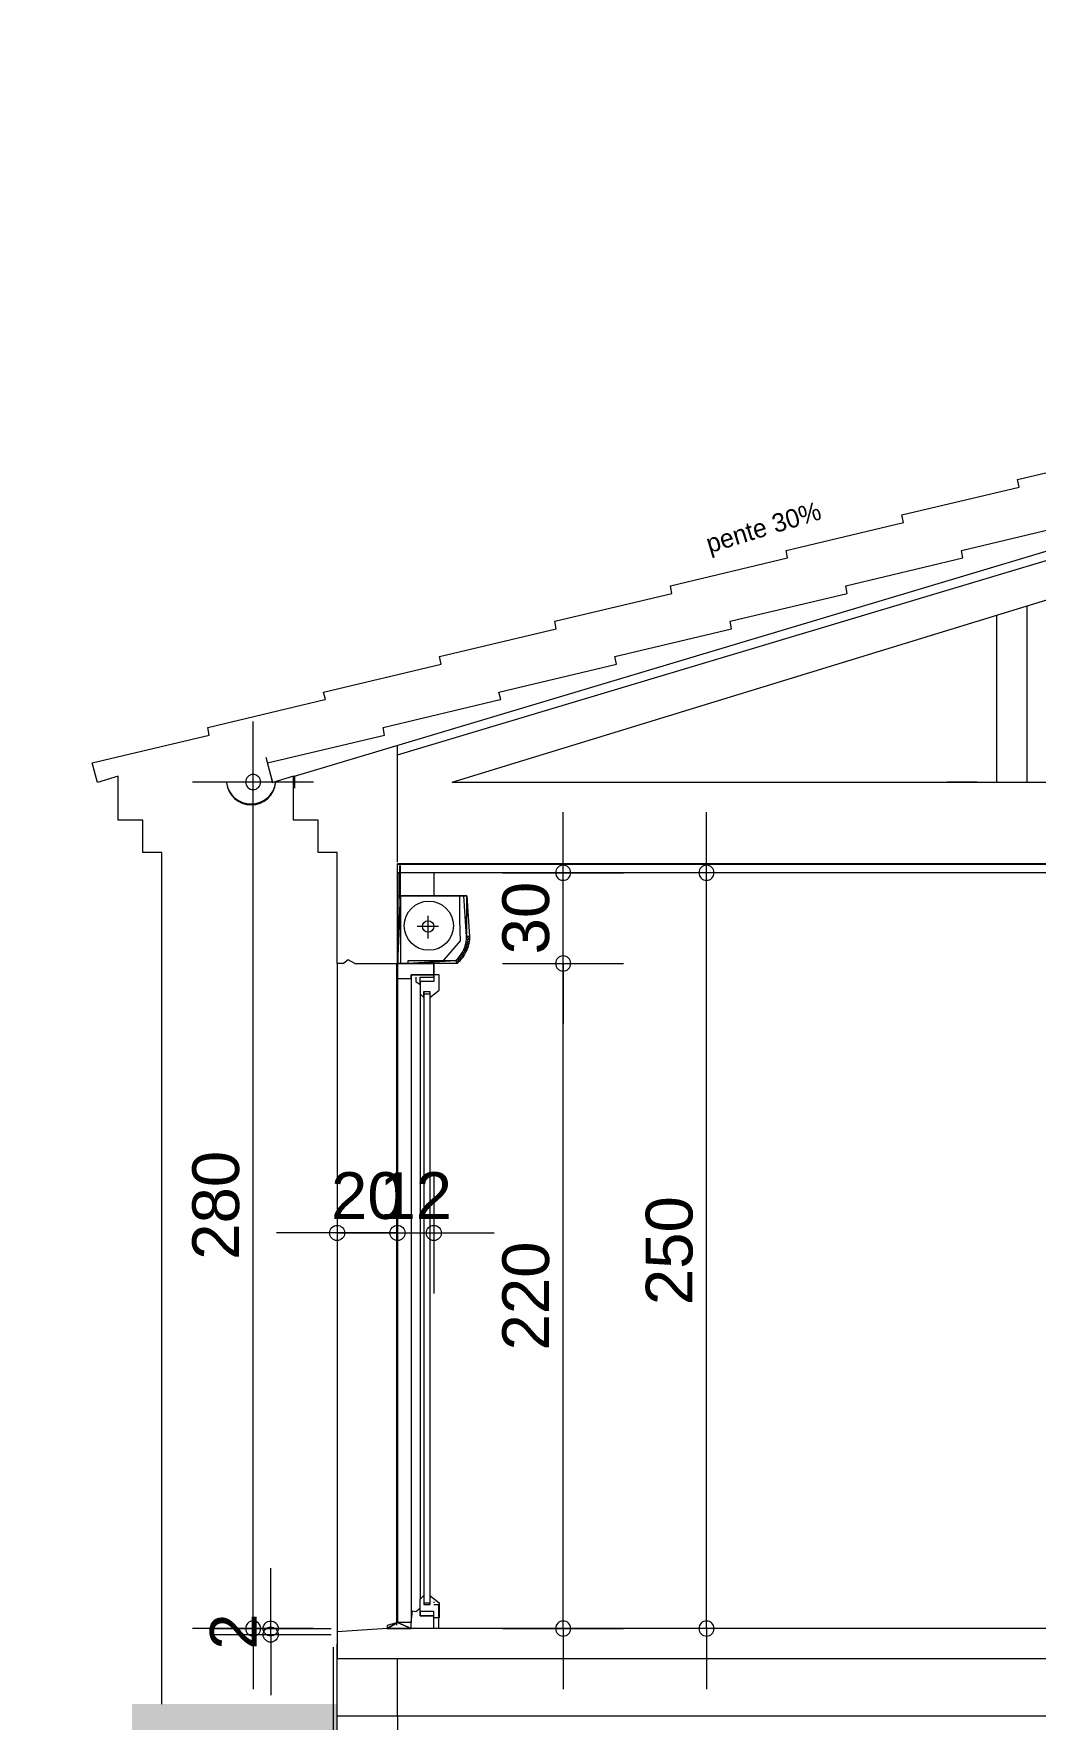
# Model space of a CAD drawing. Header units: metres. Extents: x -36.1 to 26, y -0.1 to 41.9.
# Drawn here: x -25.96 to -22.64, y 27.45 to 33.02 of the extents above; entities that cross this region are included whole.
import ezdxf
from ezdxf.enums import TextEntityAlignment as Align
from ezdxf.lldxf.tags import DXFTag

# ---------------------------------------------------------------- set-up
doc = ezdxf.new("R2010")
doc.units = ezdxf.units.M
doc.header["$MEASUREMENT"] = 0
for name, color, linetype in [('Calque commun', 7, 'Continuous'), ('Calque4', 7, 'Continuous'), ('Cotations', 7, 'Continuous')]:
    doc.layers.add(name, color=color, linetype=linetype)
doc.styles.add('Arial7', font='arial.ttf', dxfattribs={"height": 0.154626})
doc.styles.add('Century Gothic16', font='GOTHIC.TTF', dxfattribs={"height": 0.061285})
tags = doc.linetypes.add('HIDDEN', pattern=[0.375, 0.25, -0.125]).pattern_tags.tags
tags[6:7] = [DXFTag(74, 4), DXFTag(75, 0), DXFTag(340, '0'), DXFTag(46, 1.0), DXFTag(50, 0.0), DXFTag(44, 0.0), DXFTag(45, 0.0)]
tags[4:5] = [DXFTag(74, 4), DXFTag(75, 0), DXFTag(340, '0'), DXFTag(46, 1.0), DXFTag(50, 0.0), DXFTag(44, 0.0), DXFTag(45, 0.0)]

# ---------------------------------------------------------------- blocks, each defined once
blk = doc.blocks.new('new283')
at = {"layer": 'Cotations', "color": 14, "linetype": 'Continuous', "lineweight": 9}
blk.add_arc((0, 0), 0.5, 0, 359.9994, dxfattribs=at)
blk = doc.blocks.new('new284')
at = {"layer": 'Cotations', "color": 14, "linetype": 'Continuous', "lineweight": 9}
blk.add_arc((0, 0), 0.5, 0, 359.9994, dxfattribs=at)
blk = doc.blocks.new('DimLine16848')
at = {"layer": 'Cotations', "color": 14, "linetype": 'Continuous', "lineweight": 9}
for p, q in [((-24.2053, 29.9484), (-24.2053, 30.1484)), ((-24.4053, 29.9484), (-24.0053, 29.9484)), ((-24.2053, 27.7484), (-24.2053, 29.9484)), ((-24.4053, 27.7484), (-24.0053, 27.7484)), ((-24.2053, 27.7484), (-24.2053, 27.5484))]:
    blk.add_line(p, q, dxfattribs=at)
at = {"layer": 'Cotations', "color": 14, "linetype": 'Continuous', "lineweight": 9, "xscale": 0.05000000074505806, "yscale": 0.05000000074505806, "zscale": 0.05000000074505806}
for name, p, rotation in [('new284', (-24.2053, 29.9484), -90.00000000000001), ('new283', (-24.2053, 27.7484), 90)]:
    blk.add_blockref(name, p, dxfattribs=dict(at, rotation=rotation))
at = {"layer": 'Cotations', "color": 7, "linetype": 'Continuous', "lineweight": 9, "style": 'Arial7'}
blk.add_text('220', height=0.15463, rotation=90, dxfattribs=at).set_placement((-24.2054, 28.8484), align=Align.BOTTOM_CENTER)
blk = doc.blocks.new('new285')
at = {"layer": 'Cotations', "color": 14, "linetype": 'Continuous', "lineweight": 9}
blk.add_arc((0, 0), 0.5, 0, 359.9994, dxfattribs=at)
blk = doc.blocks.new('new286')
at = {"layer": 'Cotations', "color": 14, "linetype": 'Continuous', "lineweight": 9}
blk.add_arc((0, 0), 0.5, 0, 359.9994, dxfattribs=at)
blk = doc.blocks.new('DimLine16854')
at = {"layer": 'Cotations', "color": 14, "linetype": 'Continuous', "lineweight": 9}
for p, q in [((-23.7309, 30.2484), (-23.7309, 30.4484)), ((-23.5309, 30.2484), (-23.9309, 30.2484)), ((-23.7309, 27.7484), (-23.7309, 30.2484)), ((-23.5309, 27.7484), (-23.9309, 27.7484)), ((-23.7309, 27.7484), (-23.7309, 27.5484))]:
    blk.add_line(p, q, dxfattribs=at)
at = {"layer": 'Cotations', "color": 14, "linetype": 'Continuous', "lineweight": 9, "xscale": 0.05000000074505806, "yscale": 0.05000000074505806, "zscale": 0.05000000074505806}
for name, p, rotation in [('new286', (-23.7309, 30.2484), -90.00000000000001), ('new285', (-23.7309, 27.7484), 90)]:
    blk.add_blockref(name, p, dxfattribs=dict(at, rotation=rotation))
at = {"layer": 'Cotations', "color": 7, "linetype": 'Continuous', "lineweight": 9, "style": 'Arial7'}
blk.add_text('250', height=0.15463, rotation=90, dxfattribs=at).set_placement((-23.731, 28.9984), align=Align.BOTTOM_CENTER)
blk = doc.blocks.new('new287')
at = {"layer": 'Cotations', "color": 14, "linetype": 'Continuous', "lineweight": 9}
blk.add_arc((0, 0), 0.5, 0, 359.9994, dxfattribs=at)
blk = doc.blocks.new('new288')
at = {"layer": 'Cotations', "color": 14, "linetype": 'Continuous', "lineweight": 9}
blk.add_arc((0, 0), 0.5, 0, 359.9994, dxfattribs=at)
blk = doc.blocks.new('DimLine16860')
at = {"layer": 'Cotations', "color": 14, "linetype": 'Continuous', "lineweight": 9}
for p, q in [((-24.7529, 29.257), (-24.7529, 28.857)), ((-24.6329, 29.257), (-24.6329, 28.857)), ((-24.7529, 29.057), (-24.9529, 29.057)), ((-24.7529, 29.057), (-24.6329, 29.057)), ((-24.6329, 29.057), (-24.4329, 29.057))]:
    blk.add_line(p, q, dxfattribs=at)
at = {"layer": 'Cotations', "color": 14, "linetype": 'Continuous', "lineweight": 9, "extrusion": (0, 0, -1), "xscale": 0.05000000074505806, "yscale": 0.05000000074505806, "zscale": 0.05000000074505806, "rotation": 180}
blk.add_blockref('new287', (24.7529, 29.057), dxfattribs=at)
at = {"layer": 'Cotations', "color": 14, "linetype": 'Continuous', "lineweight": 9, "extrusion": (0, 0, -1), "xscale": 0.05000000074505806, "yscale": 0.05000000074505806, "zscale": 0.05000000074505806}
blk.add_blockref('new288', (24.6329, 29.057), dxfattribs=at)
at = {"layer": 'Cotations', "color": 7, "linetype": 'Continuous', "lineweight": 9, "style": 'Arial7'}
blk.add_text('12', height=0.15463, dxfattribs=at).set_placement((-24.6929, 29.057), align=Align.BOTTOM_CENTER)
blk = doc.blocks.new('new289')
at = {"layer": 'Cotations', "color": 14, "linetype": 'Continuous', "lineweight": 9}
blk.add_arc((0, 0), 0.5, 0, 359.9994, dxfattribs=at)
blk = doc.blocks.new('new290')
at = {"layer": 'Cotations', "color": 14, "linetype": 'Continuous', "lineweight": 9}
blk.add_arc((0, 0), 0.5, 0, 359.9994, dxfattribs=at)
blk = doc.blocks.new('DimLine16866')
at = {"layer": 'Cotations', "color": 14, "linetype": 'Continuous', "lineweight": 9}
for p, q in [((-24.9529, 29.257), (-24.9529, 28.857)), ((-24.7529, 29.257), (-24.7529, 28.857)), ((-24.9529, 29.057), (-25.1529, 29.057)), ((-24.9529, 29.057), (-24.7529, 29.057)), ((-24.7529, 29.057), (-24.5529, 29.057))]:
    blk.add_line(p, q, dxfattribs=at)
at = {"layer": 'Cotations', "color": 14, "linetype": 'Continuous', "lineweight": 9, "extrusion": (0, 0, -1), "xscale": 0.05000000074505806, "yscale": 0.05000000074505806, "zscale": 0.05000000074505806, "rotation": 180}
blk.add_blockref('new289', (24.9529, 29.057), dxfattribs=at)
at = {"layer": 'Cotations', "color": 14, "linetype": 'Continuous', "lineweight": 9, "extrusion": (0, 0, -1), "xscale": 0.05000000074505806, "yscale": 0.05000000074505806, "zscale": 0.05000000074505806}
blk.add_blockref('new290', (24.7529, 29.057), dxfattribs=at)
at = {"layer": 'Cotations', "color": 7, "linetype": 'Continuous', "lineweight": 9, "style": 'Arial7'}
blk.add_text('20', height=0.15463, dxfattribs=at).set_placement((-24.8529, 29.057), align=Align.BOTTOM_CENTER)
blk = doc.blocks.new('new293')
at = {"layer": 'Cotations', "color": 14, "linetype": 'Continuous', "lineweight": 9}
blk.add_arc((0, 0), 0.5, 0, 359.9994, dxfattribs=at)
blk = doc.blocks.new('new294')
at = {"layer": 'Cotations', "color": 14, "linetype": 'Continuous', "lineweight": 9}
blk.add_arc((0, 0), 0.5, 0, 359.9994, dxfattribs=at)
blk = doc.blocks.new('DimLine16883')
at = {"layer": 'Cotations', "color": 14, "linetype": 'Continuous', "lineweight": 9}
for p, q in [((-24.2053, 30.2484), (-24.2053, 30.4484)), ((-24.4053, 30.2484), (-24.0053, 30.2484)), ((-24.2053, 29.9484), (-24.2053, 30.2484)), ((-24.4053, 29.9484), (-24.0053, 29.9484)), ((-24.2053, 29.9484), (-24.2053, 29.7484))]:
    blk.add_line(p, q, dxfattribs=at)
at = {"layer": 'Cotations', "color": 14, "linetype": 'Continuous', "lineweight": 9, "xscale": 0.05000000074505806, "yscale": 0.05000000074505806, "zscale": 0.05000000074505806}
for name, p, rotation in [('new294', (-24.2053, 30.2484), -90.00000000000001), ('new293', (-24.2053, 29.9484), 90)]:
    blk.add_blockref(name, p, dxfattribs=dict(at, rotation=rotation))
at = {"layer": 'Cotations', "color": 7, "linetype": 'Continuous', "lineweight": 9, "style": 'Arial7'}
blk.add_text('30', height=0.15463, rotation=90, dxfattribs=at).set_placement((-24.2054, 30.0984), align=Align.BOTTOM_CENTER)
blk = doc.blocks.new('new309')
at = {"layer": 'Cotations', "color": 14, "linetype": 'Continuous', "lineweight": 9}
blk.add_arc((0, 0), 0.5, 0, 359.9994, dxfattribs=at)
blk = doc.blocks.new('new310')
at = {"layer": 'Cotations', "color": 14, "linetype": 'Continuous', "lineweight": 9}
blk.add_arc((0, 0), 0.5, 0, 359.9994, dxfattribs=at)
blk = doc.blocks.new('DimLine16968')
at = {"layer": 'Cotations', "color": 14, "linetype": 'Continuous', "lineweight": 9}
for p, q in [((-25.1725, 27.7484), (-25.1725, 27.9484)), ((-25.3725, 27.7484), (-24.9725, 27.7484)), ((-25.3725, 27.7284), (-24.9725, 27.7284)), ((-25.1725, 27.7284), (-25.1725, 27.7484)), ((-25.1725, 27.7284), (-25.1725, 27.5284))]:
    blk.add_line(p, q, dxfattribs=at)
at = {"layer": 'Cotations', "color": 14, "linetype": 'Continuous', "lineweight": 9, "extrusion": (0, 0, -1), "xscale": 0.05000000074505806, "yscale": 0.05000000074505806, "zscale": 0.05000000074505806}
for name, p, rotation in [('new310', (25.1725, 27.7484), -90.00000000000001), ('new309', (25.1725, 27.7284), 90)]:
    blk.add_blockref(name, p, dxfattribs=dict(at, rotation=rotation))
at = {"layer": 'Cotations', "color": 7, "linetype": 'Continuous', "lineweight": 9, "style": 'Arial7'}
blk.add_text('2', height=0.1546, rotation=90, dxfattribs=at).set_placement((-25.1725, 27.7384), align=Align.BOTTOM_CENTER)
blk = doc.blocks.new('new313')
at = {"layer": 'Cotations', "color": 14, "linetype": 'Continuous', "lineweight": 9}
blk.add_arc((0, 0), 0.5, 0, 359.9994, dxfattribs=at)
blk = doc.blocks.new('new314')
at = {"layer": 'Cotations', "color": 14, "linetype": 'Continuous', "lineweight": 9}
blk.add_arc((0, 0), 0.5, 0, 359.9994, dxfattribs=at)
blk = doc.blocks.new('DimLine16987')
at = {"layer": 'Cotations', "color": 14, "linetype": 'Continuous', "lineweight": 9}
for p, q in [((-25.2308, 30.5484), (-25.2308, 30.7484)), ((-25.0308, 30.5484), (-25.4308, 30.5484)), ((-25.2308, 27.7484), (-25.2308, 30.5484)), ((-25.0308, 27.7484), (-25.4308, 27.7484)), ((-25.2308, 27.7484), (-25.2308, 27.5484))]:
    blk.add_line(p, q, dxfattribs=at)
at = {"layer": 'Cotations', "color": 14, "linetype": 'Continuous', "lineweight": 9, "xscale": 0.05000000074505806, "yscale": 0.05000000074505806, "zscale": 0.05000000074505806}
for name, p, rotation in [('new314', (-25.2308, 30.5484), -90.00000000000001), ('new313', (-25.2308, 27.7484), 90)]:
    blk.add_blockref(name, p, dxfattribs=dict(at, rotation=rotation))
at = {"layer": 'Cotations', "color": 7, "linetype": 'Continuous', "lineweight": 9, "style": 'Arial7'}
blk.add_text('280', height=0.15463, rotation=90, dxfattribs=at).set_placement((-25.2308, 29.1484), align=Align.BOTTOM_CENTER)

msp = doc.modelspace()

# ---------------------------------------------------------------- hatches: boundary and pattern name
at = {"layer": 'Calque commun', "linetype": 'Continuous', "lineweight": 18}
msp.add_hatch(color=9, dxfattribs=at).paths.add_polyline_path([(-15.1587, 26.5762), (-15.1587, 27.6484), (-18.3529, 27.6484), (-18.3529, 27.0435), (-18.3529, 26.8195), (-18.5529, 26.8195), (-18.5529, 27.0584), (-24.7529, 27.0584), (-24.7529, 26.8195), (-24.9529, 26.8195), (-24.9529, 27.4984), (-25.6318, 27.4984), (-25.6318, 26.5762)])

# ---------------------------------------------------------------- linework, layer by layer
at = {"layer": 'Calque commun', "color": 7, "linetype": 'Continuous', "lineweight": 18}
for p, q in [((-25.0938, 30.5679), (-21.6529, 31.5984)), ((-24.7529, 30.6386), (-21.6529, 31.567)), ((-25.165, 30.5449), (-25.1877, 30.6292)), ((-25.165, 30.5449), (-25.1877, 30.6292)), ((-24.7529, 30.2834), (-24.7529, 30.6386)), ((-25.3206, 30.5484), (-25.334, 30.5484)), ((-25.3188, 30.5469), (-25.3206, 30.5484)), ((-24.8974, 30.3446), (-24.8974, 30.3446)), ((-18.5529, 30.2784), (-24.7529, 30.2784)), ((-24.7529, 30.2484), (-24.7529, 30.2784)), ((-24.9529, 30.2392), (-24.9529, 30.2392)), ((-18.5529, 30.2484), (-24.7529, 30.2484)), ((-24.7529, 30.2484), (-24.7529, 29.9484)), ((-24.7529, 30.2484), (-24.7529, 29.9484)), ((-24.7529, 29.9484), (-24.7529, 30.2484)), ((-24.6329, 30.2484), (-24.6329, 30.1721)), ((-24.9314, 29.9484), (-24.9529, 29.9484)), ((-24.9164, 29.96), (-24.9314, 29.9484)), ((-24.8943, 29.9484), (-24.9164, 29.96)), ((-24.8943, 29.9484), (-24.7529, 29.9484)), ((-24.7563, 29.9484), (-24.6329, 29.9484)), ((-24.7529, 29.9484), (-24.7529, 29.8985)), ((-24.6329, 29.919), (-24.6329, 29.9484)), ((-24.6329, 29.9484), (-24.6329, 29.9104)), ((-24.7529, 29.8985), (-24.708, 29.8985)), ((-24.6329, 29.9104), (-24.708, 29.9104)), ((-24.708, 29.9104), (-24.708, 29.8985)), ((-24.708, 29.8985), (-24.708, 29.9104)), ((-24.708, 29.9104), (-24.6329, 29.9104)), ((-24.7874, 27.7484), (-24.9529, 27.7374)), ((-24.9529, 27.7374), (-24.9529, 27.6484)), ((-24.6329, 27.7484), (-24.7874, 27.7484)), ((-18.5529, 27.7484), (-24.6329, 27.7484)), ((-24.9529, 26.8195), (-24.9529, 27.6984)), ((-24.9529, 26.8195), (-24.9529, 27.6484)), ((-18.3529, 27.6484), (-24.9529, 27.6484)), ((-24.7529, 27.4584), (-24.7529, 27.6484)), ((-24.6529, 27.6484), (-24.6529, 27.6484)), ((-24.6529, 27.6484), (-24.6529, 27.6484)), ((-24.6529, 27.6484), (-24.6529, 27.6484)), ((-24.6529, 27.6484), (-24.6529, 27.6484)), ((-18.5529, 27.4584), (-24.9529, 27.4584)), ((-24.7529, 27.4584), (-24.7529, 26.8195))]:
    msp.add_line(p, q, dxfattribs=at)
at = {"layer": 'Calque commun', "color": 7, "linetype": 'Continuous', "lineweight": 9}
for p, q in [((-24.5726, 30.5484), (-21.6529, 31.4425)), ((-22.6711, 31.1307), (-22.6711, 30.5484)), ((-22.7711, 30.5484), (-22.7711, 31.1001)), ((-24.5726, 30.5484), (-18.7027, 30.5484)), ((-22.8358, 30.5484), (-22.9358, 30.5484)), ((-22.8358, 30.5482), (-22.9358, 30.5482)), ((-25.0968, 30.4225), (-25.0968, 30.4414)), ((-25.0154, 30.3158), (-25.0154, 30.3353)), ((-24.5471, 30.0928), (-24.5471, 30.1721)), ((-24.6174, 30.0709), (-24.6875, 30.0709)), ((-24.6515, 30.0312), (-24.6515, 30.106)), ((-24.5443, 30.0233), (-24.5471, 30.0928)), ((-24.6, 29.9595), (-24.5443, 30.0233)), ((-24.6, 29.9595), (-24.5443, 30.0233)), ((-24.9529, 29.9484), (-24.9529, 27.7165)), ((-24.7563, 29.9484), (-24.6329, 29.9484)), ((-24.7563, 29.9484), (-24.6329, 29.9484)), ((-24.7563, 29.9484), (-24.7563, 27.7594)), ((-24.6329, 29.9484), (-24.7529, 29.9484)), ((-24.6329, 29.9484), (-24.7529, 29.9484)), ((-24.6329, 29.9034), (-24.6329, 29.9484)), ((-24.6329, 29.9034), (-24.6329, 29.9484)), ((-24.7529, 29.8985), (-24.7529, 27.7684)), ((-24.708, 29.8985), (-24.7079, 27.7684)), ((-24.6929, 29.9034), (-24.6929, 29.8884)), ((-24.6929, 29.9034), (-24.6929, 29.8884)), ((-24.6929, 29.8884), (-24.6779, 29.8784)), ((-24.6929, 29.8884), (-24.6779, 29.8784)), ((-24.6779, 29.8884), (-24.6779, 29.9034)), ((-24.6779, 29.9034), (-24.6329, 29.9034)), ((-24.6779, 29.8884), (-24.6779, 29.9034)), ((-24.6779, 29.9034), (-24.6329, 29.9034)), ((-24.6779, 29.8784), (-24.6779, 29.8884)), ((-24.6329, 29.8884), (-24.6779, 29.8884)), ((-24.6779, 29.8884), (-24.6779, 29.8477)), ((-24.6779, 29.8784), (-24.6779, 29.8884)), ((-24.6329, 29.8884), (-24.6779, 29.8884)), ((-24.6779, 29.8884), (-24.6779, 29.8477)), ((-24.6149, 29.9104), (-24.6329, 29.9104)), ((-24.6329, 29.9104), (-24.6329, 29.8884)), ((-24.6149, 29.9104), (-24.6329, 29.9104)), ((-24.6329, 29.9104), (-24.6329, 29.8884)), ((-24.6149, 29.8604), (-24.6149, 29.9104)), ((-24.6149, 29.8604), (-24.6149, 29.9104)), ((-24.6779, 29.8477), (-24.6657, 29.8361)), ((-24.6779, 29.8477), (-24.6657, 29.8361)), ((-24.6779, 29.8477), (-24.6779, 27.8461)), ((-24.6657, 29.8477), (-24.6657, 29.8558)), ((-24.6657, 29.8558), (-24.6457, 29.8558)), ((-24.6657, 29.8477), (-24.6657, 29.8558)), ((-24.6657, 29.8558), (-24.6457, 29.8558)), ((-24.6657, 29.8558), (-24.6657, 27.8281)), ((-24.6657, 29.8361), (-24.6657, 29.8477)), ((-24.6657, 29.8477), (-24.6457, 29.8477)), ((-24.6657, 29.8361), (-24.6657, 29.8477)), ((-24.6657, 29.8477), (-24.6457, 29.8477)), ((-24.6457, 29.8361), (-24.6149, 29.8604)), ((-24.6457, 29.8361), (-24.6149, 29.8604)), ((-24.6457, 29.8558), (-24.6457, 29.8361)), ((-24.6457, 29.8558), (-24.6457, 29.8361)), ((-24.6457, 29.8558), (-24.6457, 27.8281)), ((-24.6779, 27.8461), (-24.6657, 27.8577)), ((-24.6779, 27.8054), (-24.6779, 27.8461)), ((-24.6657, 27.834), (-24.6457, 27.834)), ((-24.6657, 27.8281), (-24.6457, 27.8281)), ((-24.6457, 27.8577), (-24.6149, 27.8334)), ((-24.6329, 27.8373), (-24.6329, 27.8331)), ((-24.6329, 27.8284), (-24.6179, 27.8284)), ((-24.6179, 27.8284), (-24.6179, 27.7484)), ((-24.6149, 27.8334), (-24.6149, 27.7834)), ((-24.7079, 27.7684), (-24.7035, 27.8076)), ((-24.7035, 27.8076), (-24.6929, 27.8054)), ((-24.6929, 27.8054), (-24.6779, 27.8154)), ((-24.6779, 27.7904), (-24.6779, 27.8182)), ((-24.6779, 27.8054), (-24.6779, 27.7904)), ((-24.6329, 27.8054), (-24.6779, 27.8054)), ((-24.6329, 27.7904), (-24.6779, 27.7904)), ((-24.6779, 27.7904), (-24.6329, 27.7904)), ((-24.6329, 27.7504), (-24.6329, 27.8054)), ((-24.6149, 27.7834), (-24.6329, 27.7834))]:
    msp.add_line(p, q, dxfattribs=at)
at = {"layer": 'Calque commun', "color": 5, "linetype": 'ByBlock', "lineweight": -2}
msp.add_line((-24.7529, 30.2784), (-18.5529, 30.2784), dxfattribs=at)
at = {"layer": 'Calque commun', "color": 3, "linetype": 'ByBlock', "lineweight": -2}
for p, q in [((-24.7529, 30.2484), (-24.7529, 29.9484)), ((-24.7454, 30.2724), (-24.7454, 30.161))]:
    msp.add_line(p, q, dxfattribs=at)
at = {"layer": 'Calque commun', "color": 7, "linetype": 'HIDDEN', "lineweight": 18}
msp.add_line((-24.9656, 27.6864), (-24.9656, 26.8195), dxfattribs=at)
at = {"layer": 'Calque commun', "color": 7, "linetype": 'Continuous', "lineweight": 9}
msp.add_arc((-25.2375, 30.5578), 0.082, 188.3865, 353.4056, dxfattribs=at)
at = {"layer": 'Calque commun', "color": 7, "linetype": 'Continuous', "lineweight": 18}
msp.add_arc((-25.2374, 30.5548), 0.0817, 186.2619, 354.4631, dxfattribs=at)
at = {"layer": 'Calque commun', "color": 7, "linetype": 'Continuous', "lineweight": 9, "extrusion": (1.22461e-16, 0, -1)}
for centre, radius in [((24.6496, 30.0732), 0.0813), ((24.6515, 30.0709), 0.0189)]:
    msp.add_arc(centre, radius, 180, 179.9994, dxfattribs=at)
at = {"layer": 'Cotations', "color": 6, "linetype": 'Continuous', "lineweight": 18}
for p, q in [((-22.8873, 31.3146), (-22.5, 31.4068)), ((-23.27, 31.1974), (-22.8827, 31.2896)), ((-22.8827, 31.2896), (-22.8873, 31.3146)), ((-23.6527, 31.0802), (-23.2654, 31.1724)), ((-23.2654, 31.1724), (-23.27, 31.1974)), ((-24.0347, 30.9632), (-23.6481, 31.0553)), ((-23.6481, 31.0553), (-23.6527, 31.0802)), ((-24.0288, 30.9386), (-24.0347, 30.9632)), ((-24.4181, 30.8459), (-24.0288, 30.9386)), ((-24.4115, 30.8214), (-24.4181, 30.8459)), ((-24.8007, 30.7287), (-24.4135, 30.8209)), ((-24.4135, 30.8209), (-24.4115, 30.8214)), ((-24.7962, 30.7037), (-24.8007, 30.7287)), ((-25.1834, 30.6115), (-24.7962, 30.7037)), ((-25.1654, 30.5465), (-25.1834, 30.6115)), ((-25.0968, 30.5679), (-25.1654, 30.5465)), ((-25.0968, 30.4225), (-25.0968, 30.5679)), ((-25.0154, 30.4225), (-25.0968, 30.4225)), ((-25.0154, 30.3158), (-25.0154, 30.4225)), ((-24.9529, 30.3158), (-25.0154, 30.3158)), ((-24.9529, 29.9484), (-24.9529, 30.3158))]:
    msp.add_line(p, q, dxfattribs=at)
at = {"layer": 'Cotations', "color": 7, "linetype": 'Continuous', "lineweight": 18}
for p, q in [((-24.7529, 30.6386), (-24.7529, 30.6674)), ((-25.0938, 30.5692), (-25.0938, 30.5286)), ((-25.0938, 30.5365), (-25.0938, 30.5679))]:
    msp.add_line(p, q, dxfattribs=at)
at = {"layer": 'Cotations', "color": 20, "linetype": 'Continuous', "lineweight": 9}
msp.add_line((-25.0938, 30.5286), (-25.0938, 30.5692), dxfattribs=at)
at = {"layer": 'Cotations', "color": 7, "linetype": 'Continuous', "lineweight": 9}
msp.add_polyline3d([(-25.5329, 27.4984, 0), (-25.5329, 30.3158, 0), (-25.5954, 30.3158, 0), (-25.5954, 30.4225, 0), (-25.6768, 30.4225, 0), (-25.6768, 30.5679, 0), (-25.7454, 30.5465, 0), (-25.7634, 30.6115, 0), (-25.3762, 30.7037, 0), (-25.3808, 30.7287, 0), (-24.9935, 30.8209, 0), (-24.9915, 30.8214, 0), (-24.9981, 30.8459, 0), (-24.6088, 30.9386, 0), (-24.6147, 30.9632, 0), (-24.2281, 31.0553, 0), (-24.2327, 31.0802, 0), (-23.8454, 31.1724, 0), (-23.85, 31.1974, 0), (-23.4627, 31.2896, 0), (-23.4673, 31.3146, 0), (-23.08, 31.4068, 0), (-23.0846, 31.4317, 0), (-22.6973, 31.524, 0), (-22.7019, 31.5489, 0), (-22.3146, 31.6411, 0)], dxfattribs=at)

# ---------------------------------------------------------------- block references
at = {"layer": 'Cotations', "color": 14, "linetype": 'Continuous', "lineweight": 9}
for name in ['DimLine16987', 'DimLine16883', 'DimLine16854', 'DimLine16848', 'DimLine16866', 'DimLine16860', 'DimLine16968']:
    msp.add_blockref(name, (0, 0), dxfattribs=at)

# ---------------------------------------------------------------- texts
at = {"layer": 'Calque4', "color": 7, "linetype": 'ByBlock', "lineweight": -2, "style": 'Century Gothic16'}
msp.add_text('pente 30%', height=0.06128, rotation=16.9275, dxfattribs=at).set_placement((-23.739, 31.3638), align=Align.TOP_LEFT)

# ---------------------------------------------------------------- meshes
at = {"layer": 'Calque commun', "color": 7, "linetype": 'Continuous', "lineweight": 9}
mesh = msp.add_polyface(dxfattribs=at)
corners = [(25.9622, 41.8575), (-34.0378, 41.8575), (-34.0378, -0.1425), (25.9622, -0.1425)]
mesh.append_faces([[corners[k] for k in face] for face in [(0, 1, 2, 3)]], dxfattribs={"color": 7})
mesh = msp.add_polyface(dxfattribs=at)
corners = [(-24.5207, 30.0011), (-24.5239, 29.9925), (-24.5307, 30.0024), (-24.5425, 29.9786), (-24.5379, 29.9862), (-24.5322, 29.9762), (-24.7529, 29.9484), (-24.7529, 30.1721), (-24.7429, 30.1721), (-24.7179, 29.9584), (-24.5598, 29.9584), (-24.7179, 29.9485), (-24.5282, 30.0109), (-24.5153, 30.028), (-24.5252, 30.0283), (-24.5249, 30.0372), (-24.524, 30.1721), (-24.5277, 29.9842), (-24.7429, 29.9484), (-24.5493, 29.9547), (-24.5535, 29.9647), (-24.5374, 29.9686), (-24.5477, 29.9714), (-24.5182, 30.0099), (-24.5263, 30.0195), (-24.5164, 30.0189), (-24.5431, 29.9614), (-24.5332, 30.1721), (-24.5561, 29.9485), (-24.515, 30.0372), (-24.534, 29.9941)]
mesh.append_faces([[corners[k] for k in face] for face in [(5, 4, 17), (3, 21, 22), (23, 24, 25), (28, 10, 19), (13, 15, 29), (26, 22, 21)]], dxfattribs={"vtx0": -1, "vtx1": -1, "color": 7})
mesh.append_faces([[corners[k] for k in face] for face in [(0, 2, 12), (13, 14, 15), (19, 10, 20), (26, 20, 22), (16, 27, 8), (23, 12, 24), (16, 15, 27), (3, 5, 21), (1, 30, 2)]], dxfattribs={"vtx0": -1, "vtx2": -1, "color": 7})
mesh.append_faces([[corners[k] for k in face] for face in [(9, 10, 11)]], dxfattribs={"vtx1": -1, "color": 7})
mesh.append_faces([[corners[k] for k in face] for face in [(0, 1, 2), (3, 4, 5), (6, 7, 8), (7, 16, 8), (23, 0, 12), (13, 25, 14), (16, 29, 15), (24, 14, 25), (28, 11, 10), (1, 17, 30), (26, 19, 20), (4, 30, 17)]], dxfattribs={"vtx1": -1, "vtx2": -1, "color": 7})
mesh.append_faces([[corners[k] for k in face] for face in [(8, 18, 6)]], dxfattribs={"vtx2": -1, "color": 7})
mesh = msp.add_polyface(dxfattribs=at)
corners = [(-24.5322, 29.9762), (-24.5425, 29.9786), (-24.5379, 29.9862), (-24.5182, 30.0099), (-24.5263, 30.0195), (-24.5164, 30.0189), (-24.5477, 29.9714), (-24.5374, 29.9686), (-24.5153, 30.028), (-24.5249, 30.0372), (-24.515, 30.0372), (-24.5282, 30.0109), (-24.5332, 30.1721), (-24.524, 30.1721), (-24.5493, 29.9547), (-24.5598, 29.9584), (-24.5535, 29.9647), (-24.5252, 30.0283), (-24.5277, 29.9842), (-24.5431, 29.9614), (-24.7429, 30.1721), (-24.7429, 29.9484), (-24.7529, 29.9484), (-24.5307, 30.0024), (-24.5207, 30.0011), (-24.534, 29.9941), (-24.5239, 29.9925), (-24.7529, 30.1721), (-24.7179, 29.9584), (-24.7179, 29.9485), (-24.5561, 29.9485)]
mesh.append_faces([[corners[k] for k in face] for face in [(3, 4, 5), (8, 9, 10), (17, 5, 4), (0, 2, 18), (25, 18, 2), (26, 23, 24), (6, 19, 16), (30, 15, 14)]], dxfattribs={"vtx0": -1, "vtx1": -1, "color": 7})
mesh.append_faces([[corners[k] for k in face] for face in [(0, 1, 2), (3, 11, 4), (14, 15, 16), (6, 7, 19), (26, 25, 23), (9, 13, 10), (8, 17, 9)]], dxfattribs={"vtx0": -1, "vtx2": -1, "color": 7})
mesh.append_faces([[corners[k] for k in face] for face in [(28, 15, 29)]], dxfattribs={"vtx1": -1, "color": 7})
mesh.append_faces([[corners[k] for k in face] for face in [(6, 1, 7), (9, 12, 13), (0, 7, 1), (23, 11, 24), (26, 18, 25), (22, 27, 20), (3, 24, 11), (8, 5, 17), (30, 29, 15), (19, 14, 16)]], dxfattribs={"vtx1": -1, "vtx2": -1, "color": 7})
mesh.append_faces([[corners[k] for k in face] for face in [(20, 21, 22)]], dxfattribs={"vtx2": -1, "color": 7})
at = {"layer": 'Calque commun', "color": 7, "linetype": 'Continuous', "lineweight": 18}
mesh = msp.add_polyface(dxfattribs=at)
corners = [(-24.7529, 27.7684), (-24.7875, 27.7584), (-24.7875, 27.7484), (-24.7079, 27.7484), (-24.7079, 27.7684)]
mesh.append_faces([[corners[k] for k in face] for face in [(0, 3, 4)]], dxfattribs={"vtx0": -1, "color": 7})
mesh.append_faces([[corners[k] for k in face] for face in [(0, 2, 3)]], dxfattribs={"vtx0": -1, "vtx2": -1, "color": 7})
mesh.append_faces([[corners[k] for k in face] for face in [(0, 1, 2)]], dxfattribs={"vtx2": -1, "color": 7})

doc.saveas('drawing.dxf')
